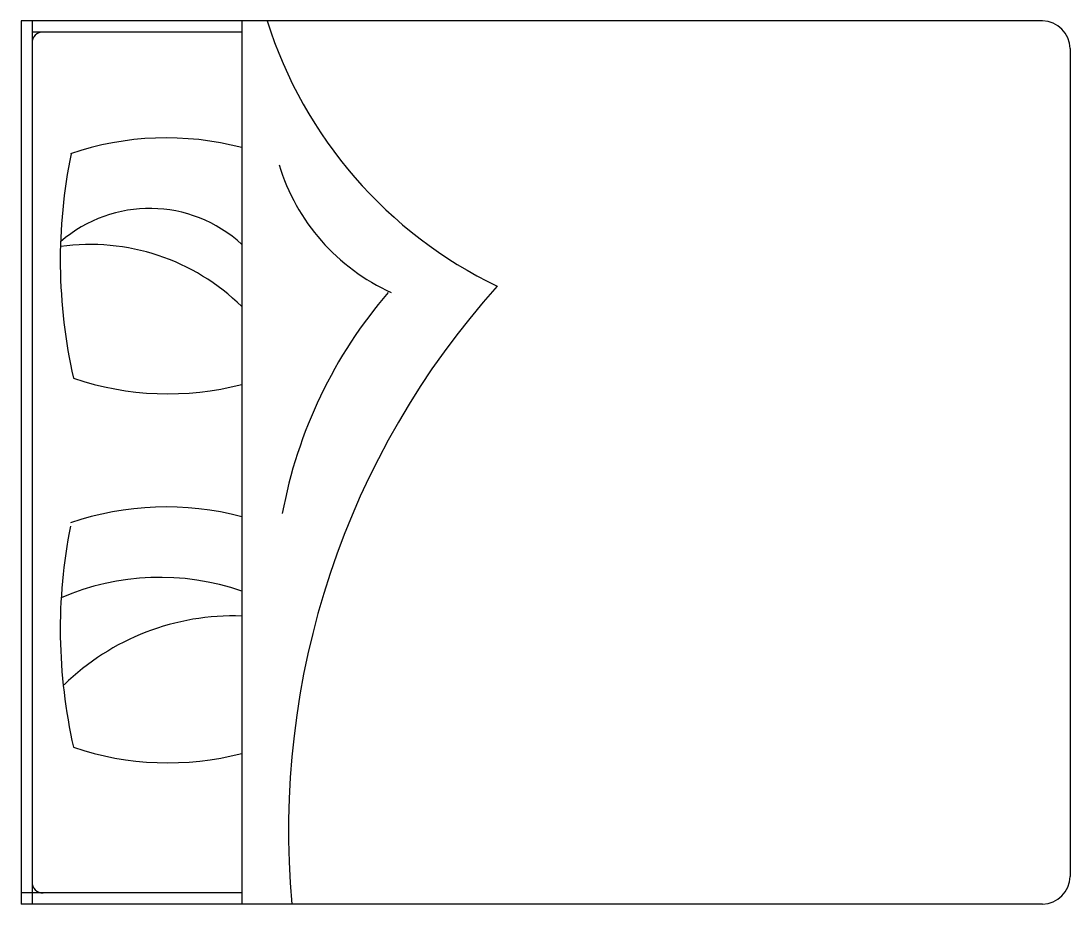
# Model space of a CAD drawing. Extents: x 5.11 to 7.01, y 7.44 to 9.04.
import ezdxf

# ---------------------------------------------------------------- set-up
doc = ezdxf.new("R2010")
doc.units = 0
doc.header["$LTSCALE"] = 0.5
doc.header["$MEASUREMENT"] = 0
doc.layers.add('MOBIL', color=2, linetype='CONTINUOUS')
doc.layers.add('MOBIL-I', color=1, linetype='CONTINUOUS')

msp = doc.modelspace()

# ---------------------------------------------------------------- linework, layer by layer
at = {"layer": 'MOBIL'}
for p, q in [((5.1116, 9.0439), (5.1116, 7.4439)), ((6.9616, 9.0439), (5.1116, 9.0439)), ((7.0116, 8.9939), (7.0116, 7.4939)), ((6.9616, 7.4439), (5.1116, 7.4439))]:
    msp.add_line(p, q, dxfattribs=at)
for centre, start, end in [((6.9616, 8.9939), 0, 90), ((6.9616, 7.4939), 270, 0)]:
    msp.add_arc(centre, 0.05, start, end, dxfattribs=at)
at = {"layer": 'MOBIL-I'}
for p, q in [((5.1316, 9.0439), (5.1316, 7.4439)), ((5.5116, 9.0439), (5.5116, 7.4439)), ((5.5116, 9.0239), (5.1316, 9.0239)), ((5.5116, 7.4639), (5.1116, 7.4639))]:
    msp.add_line(p, q, dxfattribs=at)
for centre, radius, start, end in [((6.3207, 9.2848), 0.8003, 197.5154, 244.3485), ((5.1516, 9.0039), 0.02, 90, 180), ((5.3748, 8.2972), 0.5349, 75.2028, 108.9624), ((6.1473, 8.6103), 0.9646, 168.4502, 192.7965), ((5.9345, 8.8906), 0.3712, 196.7773, 245.7921), ((5.3447, 8.4582), 0.246, 47.2809, 131.0054), ((5.2366, 8.2469), 0.3921, 45.4695, 97.8553), ((6.4221, 7.9966), 0.8515, 139.2895, 169.5335), ((7.0708, 7.5773), 1.4747, 138.037, 185.1883), ((5.3779, 8.9013), 0.533, 251.2537, 284.5041), ((5.3748, 7.6285), 0.5349, 75.2028, 108.9624), ((6.1473, 7.9417), 0.9646, 168.8174, 192.7965), ((5.3631, 7.5833), 0.4525, 70.8458, 113.3011), ((5.4959, 7.5284), 0.4375, 87.9503, 134.412), ((5.3779, 8.2327), 0.533, 251.2537, 284.5041), ((5.1516, 7.4839), 0.02, 180, 270)]:
    msp.add_arc(centre, radius, start, end, dxfattribs=at)

doc.saveas('drawing.dxf')
